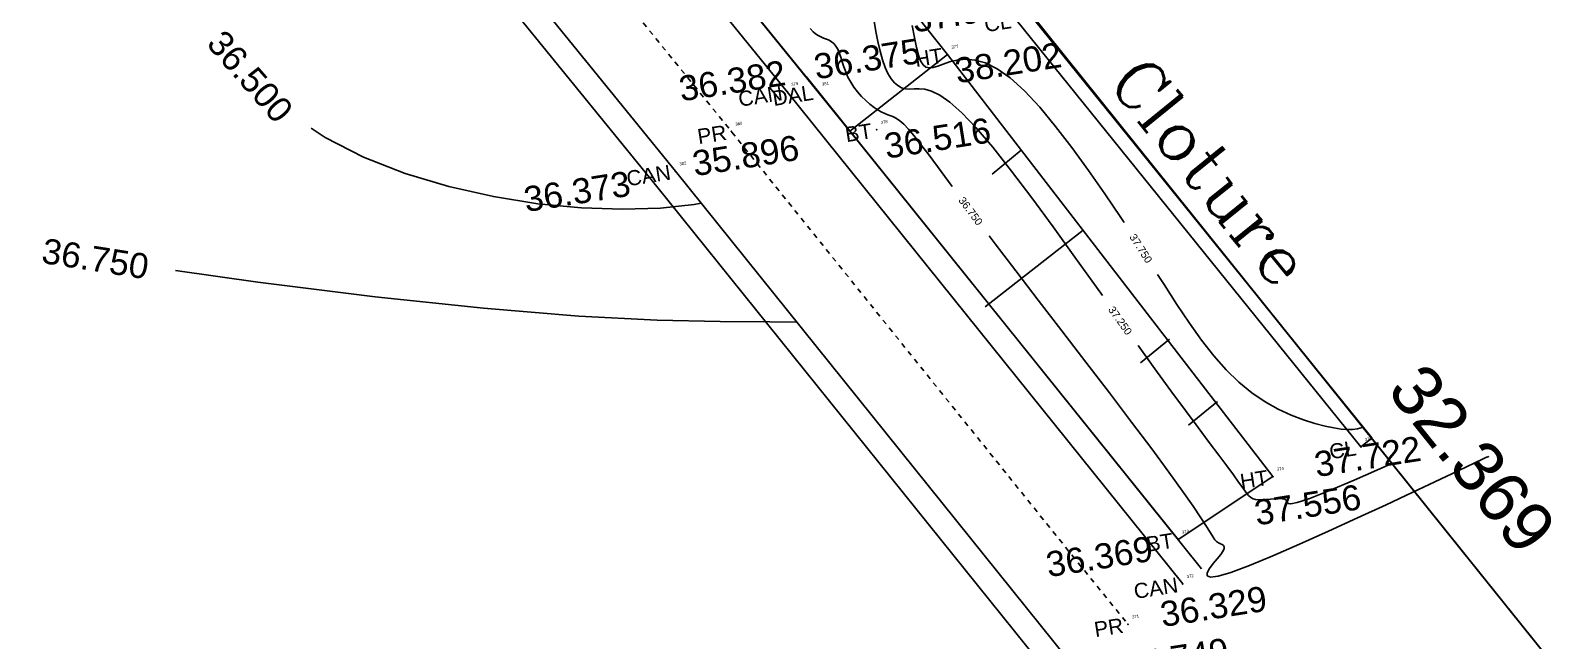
# Model space of a CAD drawing. Header units: metres. Extents: x 394092 to 394268, y 588562 to 588788.
# Drawn here: x 394198.6 to 394229.11, y 588579.81 to 588591.95 of the extents above; entities that cross this region are included whole.
import ezdxf
from ezdxf.enums import TextEntityAlignment as Align

# ---------------------------------------------------------------- set-up
doc = ezdxf.new("R2010")
doc.units = ezdxf.units.M
doc.linetypes.add('ACAD_ISO03W100', pattern=[30, 12, -18])
for name, color, linetype in [('BAS TALURE', 9, 'Continuous'), ('CADRE', 7, 'Continuous'), ('CANIVEAU', 5, 'Continuous'), ('CLOTURE', 7, 'Continuous'), ('CN_01_00', 7, 'Continuous'), ('Cotation Courbes de niveau', 7, 'Continuous'), ('Cotation Linéaire', 1, 'Continuous'), ('HAUT TALURE', 8, 'Continuous'), ('IL', 70, 'Continuous'), ('L', 10, 'Continuous'), ('Talus', 35, 'Continuous'), ('TopoAlt', 150, 'Continuous'), ('TopoCod', 1, 'Continuous'), ('TOPOJIS', 7, 'Continuous'), ('TopoMat', 3, 'Continuous')]:
    doc.layers.add(name, color=color, linetype=linetype)
doc.styles.add('ROMANC', font='romanc.shx', dxfattribs={"height": 10})
doc.styles.get("Standard").update_dxf_attribs({"font": 'arial.ttf'})

# ---------------------------------------------------------------- blocks, each defined once
blk = doc.blocks.new('TCPOINT')
at = {"color": 0}
blk.add_point((0, 0), dxfattribs=at)
at = {"layer": 'TopoAlt'}
blk.add_attdef('ALT', text='', height=0.5, dxfattribs=at).set_placement((0.1, -0.1), align=Align.TOP_LEFT)
at = {"layer": 'TopoCod'}
blk.add_attdef('COD', text='', height=0.3, dxfattribs=at).set_placement((-0.1, 0), align=Align.MIDDLE_RIGHT)
at = {"layer": 'TopoMat'}
blk.add_attdef('MAT', (0.1, 0.1), '', height=0.3, dxfattribs=at)

msp = doc.modelspace()

# ---------------------------------------------------------------- linework, layer by layer
at = {"color": 0, "ltscale": 0.001, "flags": 128}
msp.add_lwpolyline([(394218.3317, 588589.5688), (394217.7546, 588589.0944)], dxfattribs=at)
at = {"color": 0, "ltscale": 0.001, "elevation": 0.054, "flags": 128}
for points in [[(394221.2819, 588585.8108), (394220.7048, 588585.3364)], [(394222.2394, 588584.57), (394221.6623, 588584.0956)]]:
    msp.add_lwpolyline(points, dxfattribs=at)
at = {"layer": 'BAS TALURE', "elevation": -1.412, "flags": 128}
msp.add_lwpolyline([(394221.4534, 588581.8209), (394215.1092, 588589.7085), (394206.6241, 588600.1763), (394184.557, 588627.4937), (394177.288, 588636.4936), (394161.8639, 588655.534), (394163.2161, 588656.4465)], dxfattribs=at)
at = {"layer": 'CANIVEAU', "flags": 128}
for points, elevation in [([(394139.4143, 588683.3758), (394163.152, 588653.9365), (394177.3872, 588636.3712), (394184.6656, 588627.3593), (394208.5485, 588597.7941), (394214.0425, 588591.0347)], -1.163), ([(394139.0406, 588683.0745), (394162.7787, 588653.6347), (394177.0141, 588636.0693), (394184.2922, 588627.0577), (394208.1756, 588597.4919), (394213.67, 588590.732)], -1.163), ([(394219.5522, 588579.076), (394211.4432, 588589.1506), (394206.1494, 588595.6576), (394182.0641, 588625.4974), (394175.2057, 588633.9695), (394161.2575, 588651.2217), (394137.565, 588680.6029)], -1.441), ([(394219.1782, 588578.775), (394211.0701, 588588.8487), (394205.7765, 588595.3554), (394181.6908, 588625.1956), (394174.8327, 588633.6675), (394160.884, 588650.9202), (394137.1913, 588680.3015)], -1.441), ([(394214.044, 588591.0328), (394221.9217, 588581.2387)], -1.399), ([(394213.67, 588590.732), (394221.5476, 588580.9378)], -1.399)]:
    msp.add_lwpolyline(points, dxfattribs=dict(at, elevation=elevation))
at = {"layer": 'CANIVEAU', "color": 0, "linetype": 'ACAD_ISO03W100', "ltscale": 0.001, "elevation": -1.702, "flags": 128}
msp.add_lwpolyline([(394137.7844, 588682.4828), (394148.789, 588668.8342), (394155.4942, 588660.5188), (394159.9048, 588655.0489), (394162.3067, 588652.0721), (394176.4311, 588635.1913), (394183.1197, 588626.3499), (394188.1325, 588620.1418), (394207.2084, 588596.5183), (394212.5566, 588589.9413), (394216.8863, 588584.5602), (394219.6206, 588581.1618), (394220.4596, 588580.1317)], dxfattribs=at)
at = {"layer": 'CLOTURE', "flags": 128}
for points, elevation in [([(394187.8506, 588629.5383), (394205.8251, 588607.7607), (394218.2263, 588592.1626), (394225.0971, 588583.6631)], 0.318), ([(394218.5996, 588592.1515), (394225.3166, 588583.8422)], 0.596), ([(394225.0971, 588583.6631), (394225.3174, 588583.8412)], -0.059)]:
    msp.add_lwpolyline(points, dxfattribs=dict(at, elevation=elevation))
at = {"layer": 'CN_01_00', "color": 7, "flags": 128}
for points, elevation in [([(394215.3983, 588592.1378), (394215.4363, 588591.9317), (394215.4767, 588591.7293), (394215.5203, 588591.5379), (394215.5677, 588591.365), (394215.6198, 588591.2165), (394215.6765, 588591.0924), (394215.7377, 588590.9913), (394215.8034, 588590.9118), (394215.8735, 588590.8525), (394215.9479, 588590.812), (394216.0264, 588590.7888), (394216.109, 588590.7816), (394216.1967, 588590.7867), (394216.2943, 588590.7919), (394216.4081, 588590.7828), (394216.5439, 588590.745), (394216.7079, 588590.6639), (394216.9061, 588590.5253), (394217.1444, 588590.3147), (394217.429, 588590.0175), (394217.763, 588589.6252), (394218.1382, 588589.1518), (394218.5436, 588588.6169), (394218.968, 588588.0402), (394219.4005, 588587.4415), (394219.83, 588586.8405), (394219.9466, 588586.6766)], 37.25), ([(394216.1609, 588592.0523), (394216.2023, 588591.8085), (394216.2422, 588591.6104), (394216.2825, 588591.4568), (394216.3256, 588591.3436), (394216.3739, 588591.2665), (394216.4297, 588591.2216), (394216.4954, 588591.2047), (394216.5735, 588591.2117), (394216.6663, 588591.2385), (394216.7759, 588591.2797), (394216.9036, 588591.3246), (394217.0506, 588591.3615), (394217.2179, 588591.3782), (394217.4064, 588591.3629), (394217.6174, 588591.3036), (394217.8519, 588591.1885), (394218.1109, 588591.0055), (394218.3944, 588590.7469), (394218.6978, 588590.4212), (394219.0155, 588590.0409), (394219.3417, 588589.6187), (394219.6709, 588589.1671), (394219.9973, 588588.6987), (394220.3153, 588588.2262), (394220.3803, 588588.1271)], 37.75), ([(394216.9571, 588588.8473), (394216.8843, 588588.9451), (394216.6621, 588589.2441), (394216.4756, 588589.4936), (394216.3201, 588589.6978), (394216.1908, 588589.8612), (394216.083, 588589.988), (394215.992, 588590.0829), (394215.9145, 588590.1514), (394215.8473, 588590.199), (394215.787, 588590.2316), (394215.7305, 588590.2547), (394215.6747, 588590.2742), (394215.6161, 588590.2956), (394215.5518, 588590.3246), (394215.4793, 588590.3659), (394215.4003, 588590.4192), (394215.3173, 588590.4834), (394215.233, 588590.5571), (394215.1499, 588590.639), (394215.0705, 588590.7279), (394214.9974, 588590.8225), (394214.9332, 588590.9215), (394214.8796, 588591.0235), (394214.8352, 588591.1265), (394214.7979, 588591.2282), (394214.7653, 588591.3264), (394214.7354, 588591.4189), (394214.7058, 588591.5036), (394214.6745, 588591.5782), (394214.6391, 588591.6406), (394214.598, 588591.6893), (394214.5519, 588591.7266), (394214.5018, 588591.7555), (394214.449, 588591.7791), (394214.3947, 588591.8004), (394214.34, 588591.8226), (394214.286, 588591.8486), (394214.2339, 588591.8815), (394214.1834, 588591.9252), (394214.1276, 588591.9867)], 36.75), ([(394204.1846, 588590.0073), (394204.4638, 588589.8208), (394205.2304, 588589.4294), (394206.0591, 588589.1043), (394206.9286, 588588.8433), (394207.8175, 588588.6439), (394208.7047, 588588.5039), (394209.5688, 588588.4209), (394210.3886, 588588.3926), (394211.1428, 588588.4168), (394211.8147, 588588.4897), (394211.9537, 588588.5164)], 36.5), ([(394227.6393, 588583.4763), (394227.6372, 588583.4754), (394227.6225, 588583.4684), (394227.5827, 588583.4496), (394227.5051, 588583.413), (394227.3772, 588583.3527), (394227.1863, 588583.2626), (394226.92, 588583.137), (394226.5656, 588582.9698), (394226.1173, 588582.7585), (394225.5963, 588582.5141), (394225.0305, 588582.2512), (394224.4479, 588581.9842), (394223.8764, 588581.7275), (394223.344, 588581.4956), (394222.8785, 588581.3031), (394222.5081, 588581.1642), (394222.2526, 588581.0892), (394222.1011, 588581.0712), (394222.0344, 588581.0987), (394222.0335, 588581.1606), (394222.0793, 588581.2455), (394222.1529, 588581.3422), (394222.2351, 588581.4393), (394222.3071, 588581.5256), (394222.3535, 588581.5923), (394222.3749, 588581.641), (394222.3757, 588581.6755), (394222.3602, 588581.7), (394222.3328, 588581.7185), (394222.2978, 588581.735), (394222.2596, 588581.7535), (394222.2225, 588581.778), (394222.1886, 588581.8135), (394222.1503, 588581.8688), (394222.0976, 588581.9537), (394222.0207, 588582.078), (394221.9096, 588582.2514), (394221.7544, 588582.4837), (394221.5452, 588582.7847), (394221.272, 588583.1641), (394220.9293, 588583.627), (394220.5288, 588584.1586), (394220.0866, 588584.7396), (394219.6187, 588585.3507), (394219.1414, 588585.9723), (394218.6706, 588586.5852), (394218.2225, 588587.1698), (394217.8131, 588587.7068), (394217.692, 588587.8671)], 36.75), ([(394201.4842, 588587.1723), (394203.1276, 588586.9418), (394205.4625, 588586.6526), (394207.6226, 588586.4243), (394209.5178, 588586.2679), (394211.0806, 588586.1874), (394212.3333, 588586.1599), (394213.3203, 588586.1557), (394213.8598, 588586.1483)], 36.75), ([(394221.0453, 588587.0977), (394221.1746, 588586.8953), (394221.4319, 588586.4982), (394221.6805, 588586.1277), (394221.9243, 588585.7856), (394222.1668, 588585.474), (394222.4117, 588585.1947), (394222.6629, 588584.9494), (394222.9224, 588584.7394), (394223.1864, 588584.5626), (394223.4494, 588584.4161), (394223.7061, 588584.2972), (394223.9509, 588584.2031), (394224.1784, 588584.131), (394224.3832, 588584.078), (394224.5599, 588584.0414), (394224.7054, 588584.0187), (394224.826, 588584.009), (394224.9303, 588584.0117), (394225.0268, 588584.0265), (394225.1243, 588584.0526), (394225.1367, 588584.0569)], 37.75), ([(394220.6582, 588585.6791), (394220.9918, 588585.2168), (394221.3127, 588584.7772), (394221.5995, 588584.3886), (394221.8532, 588584.048), (394222.0747, 588583.7526), (394222.2652, 588583.4995), (394222.4255, 588583.2857), (394222.5568, 588583.1082), (394222.6608, 588582.9642), (394222.7421, 588582.8503), (394222.8062, 588582.7632), (394222.8583, 588582.6993), (394222.9039, 588582.6554), (394222.9483, 588582.628), (394222.997, 588582.6138), (394223.0553, 588582.6093), (394223.1268, 588582.6114), (394223.2082, 588582.6174), (394223.2942, 588582.6249), (394223.3797, 588582.6314), (394223.4594, 588582.6346), (394223.5283, 588582.6319), (394223.5811, 588582.621), (394223.6127, 588582.5994), (394223.6242, 588582.5677), (394223.6418, 588582.5389), (394223.6982, 588582.5291), (394223.8259, 588582.5544), (394224.0575, 588582.6309), (394224.4256, 588582.7746), (394224.9627, 588583.0016), (394225.7015, 588583.328), (394225.7169, 588583.335)], 37.25)]:
    msp.add_lwpolyline(points, dxfattribs=dict(at, elevation=elevation))
at = {"layer": 'CN_01_00', "color": 7, "elevation": 35.75, "flags": 128}
msp.add_lwpolyline([(394220.458, 588580.1326), (394220.4585, 588580.1323), (394220.459, 588580.1321), (394220.4595, 588580.1321), (394220.4599, 588580.1322), (394220.4603, 588580.1324), (394220.4606, 588580.1326), (394220.4608, 588580.1328), (394220.461, 588580.1331), (394220.4611, 588580.1333), (394220.4612, 588580.1336), (394220.4611, 588580.1339), (394220.461, 588580.1342), (394220.4608, 588580.1347), (394220.4604, 588580.1352), (394220.4599, 588580.1359), (394220.4594, 588580.1366), (394220.4587, 588580.1375), (394220.458, 588580.1383), (394220.4573, 588580.1391), (394220.4566, 588580.1398), (394220.456, 588580.1403), (394220.4555, 588580.1405), (394220.4552, 588580.1405), (394220.4551, 588580.14), (394220.4551, 588580.1393), (394220.4553, 588580.1384), (394220.4556, 588580.1373), (394220.456, 588580.1362), (394220.4565, 588580.1351), (394220.457, 588580.1341), (394220.4575, 588580.1332), (394220.458, 588580.1326)], close=True, dxfattribs=at)
at = {"layer": 'HAUT TALURE', "elevation": 0.054, "flags": 128}
msp.add_lwpolyline([(394163.2161, 588656.4465), (394178.1322, 588638.8583), (394185.2283, 588630.3354), (394209.1512, 588601.1696), (394216.8617, 588591.4727), (394223.3432, 588583.074), (394221.4534, 588581.8209)], dxfattribs=at)
at = {"layer": 'IL'}
msp.add_lwpolyline([(394120.61, 588761.997), (394247.987, 588603.51), (394236.529, 588569.878), (394110.794, 588726.321), (394115.233, 588757.675)], close=True, dxfattribs=at)
at = {"layer": 'L'}
msp.add_lwpolyline([(394239.636, 588613.9), (394247.987, 588603.51), (394236.529, 588569.878), (394216.251, 588595.109)], close=True, dxfattribs=at)
at = {"layer": 'Talus', "color": 0, "ltscale": 0.001}
for p, q in [((394216.8617, 588591.4727, 0.054), (394214.9152, 588589.9479, -2.4187)), ((394219.5614, 588587.9745, 0.054), (394217.6148, 588586.4497, -2.4187))]:
    msp.add_line(p, q, dxfattribs=at)

# ---------------------------------------------------------------- block references
at = {"layer": 'TOPOJIS'}
ref = msp.add_blockref('TCPOINT', (394218.2263, 588592.1626, 37.951), dxfattribs=dict(at, rotation=8.918647236070969))
ref.add_attrib('MAT', '376', (394218.3096, 588592.2769, 37.951), dxfattribs={"layer": 'TopoMat', "height": 0.06, "rotation": 8.91865})
ref.add_attrib('ALT', '37.951', dxfattribs={"layer": 'TopoAlt', "height": 0.5, "rotation": 8.91865}).set_placement((394216.1224, 588592.4025, 37.951), align=Align.TOP_LEFT)
ref.add_attrib('COD', 'CL', dxfattribs={"layer": 'TopoCod', "height": 0.3, "rotation": 8.91865}).set_placement((394218.1275, 588592.1471, 37.951), align=Align.MIDDLE_RIGHT)
ref = msp.add_blockref('TCPOINT', (394214.2816, 588590.7369, 36.375), dxfattribs=dict(at, rotation=8.918647236070969))
ref.add_attrib('MAT', '381', (394214.3649, 588590.8511, 36.375), dxfattribs={"layer": 'TopoMat', "height": 0.06, "rotation": 8.91865})
ref.add_attrib('ALT', '36.375', dxfattribs={"layer": 'TopoAlt', "height": 0.5, "rotation": 8.91865}).set_placement((394214.1665, 588591.4705, 36.375), align=Align.TOP_LEFT)
ref.add_attrib('COD', 'DAL', dxfattribs={"layer": 'TopoCod', "height": 0.3, "rotation": 8.91865}).set_placement((394214.1828, 588590.7213, 36.375), align=Align.MIDDLE_RIGHT)
ref = msp.add_blockref('TCPOINT', (394216.8617, 588591.4727, 38.202), dxfattribs=dict(at, rotation=8.918647236070969))
ref.add_attrib('MAT', '377', (394216.945, 588591.587, 38.202), dxfattribs={"layer": 'TopoMat', "height": 0.06, "rotation": 8.91865})
ref.add_attrib('ALT', '38.202', dxfattribs={"layer": 'TopoAlt', "height": 0.5, "rotation": 8.91865}).set_placement((394216.976, 588591.3895, 38.202), align=Align.TOP_LEFT)
ref.add_attrib('COD', 'HT', dxfattribs={"layer": 'TopoCod', "height": 0.3, "rotation": 8.91865}).set_placement((394216.7629, 588591.4572, 38.202), align=Align.MIDDLE_RIGHT)
ref = msp.add_blockref('TCPOINT', (394213.67, 588590.732, 36.382), dxfattribs=dict(at, rotation=8.918647236070969))
ref.add_attrib('MAT', '379', (394213.7533, 588590.8463, 36.382), dxfattribs={"layer": 'TopoMat', "height": 0.06, "rotation": 8.91865})
ref.add_attrib('ALT', '36.382', dxfattribs={"layer": 'TopoAlt', "height": 0.5, "rotation": 8.91865}).set_placement((394211.4793, 588591.0311, 36.382), align=Align.TOP_LEFT)
ref.add_attrib('COD', 'CAN', dxfattribs={"layer": 'TopoCod', "height": 0.3, "rotation": 8.91865}).set_placement((394213.5712, 588590.7165, 36.382), align=Align.MIDDLE_RIGHT)
ref = msp.add_blockref('TCPOINT', (394215.453, 588589.9742, 36.516), dxfattribs=dict(at, rotation=8.918647236070969))
ref.add_attrib('MAT', '378', (394215.5363, 588590.0885, 36.516), dxfattribs={"layer": 'TopoMat', "height": 0.06, "rotation": 8.91865})
ref.add_attrib('ALT', '36.516', dxfattribs={"layer": 'TopoAlt', "height": 0.5, "rotation": 8.91865}).set_placement((394215.5673, 588589.8909, 36.516), align=Align.TOP_LEFT)
ref.add_attrib('COD', 'BT', dxfattribs={"layer": 'TopoCod', "height": 0.3, "rotation": 8.91865}).set_placement((394215.3542, 588589.9587, 36.516), align=Align.MIDDLE_RIGHT)
ref = msp.add_blockref('TCPOINT', (394212.5566, 588589.9413, 35.896), dxfattribs=dict(at, rotation=8.918647236070969))
ref.add_attrib('MAT', '380', (394212.6399, 588590.0556, 35.896), dxfattribs={"layer": 'TopoMat', "height": 0.06, "rotation": 8.91865})
ref.add_attrib('ALT', '35.896', dxfattribs={"layer": 'TopoAlt', "height": 0.5, "rotation": 8.91865}).set_placement((394211.7478, 588589.5434, 35.896), align=Align.TOP_LEFT)
ref.add_attrib('COD', 'PR', dxfattribs={"layer": 'TopoCod', "height": 0.3, "rotation": 8.91865}).set_placement((394212.4578, 588589.9258, 35.896), align=Align.MIDDLE_RIGHT)
ref = msp.add_blockref('TCPOINT', (394211.4432, 588589.1506, 36.373), dxfattribs=dict(at, rotation=8.918647236070969))
ref.add_attrib('MAT', '382', (394211.5265, 588589.2649, 36.373), dxfattribs={"layer": 'TopoMat', "height": 0.06, "rotation": 8.91865})
ref.add_attrib('ALT', '36.373', dxfattribs={"layer": 'TopoAlt', "height": 0.5, "rotation": 8.91865}).set_placement((394208.3891, 588588.8292, 36.373), align=Align.TOP_LEFT)
ref.add_attrib('COD', 'CAN', dxfattribs={"layer": 'TopoCod', "height": 0.3, "rotation": 8.91865}).set_placement((394211.3444, 588589.1351, 36.373), align=Align.MIDDLE_RIGHT)
ref = msp.add_blockref('TCPOINT', (394225.0971, 588583.6631, 37.722), dxfattribs=dict(at, rotation=8.918647236070969))
ref.add_attrib('MAT', '375', (394225.1803, 588583.7774, 37.722), dxfattribs={"layer": 'TopoMat', "height": 0.06, "rotation": 8.91865})
ref.add_attrib('ALT', '37.722', dxfattribs={"layer": 'TopoAlt', "height": 0.5, "rotation": 8.91865}).set_placement((394224.1347, 588583.555, 37.722), align=Align.TOP_LEFT)
ref.add_attrib('COD', 'CL', dxfattribs={"layer": 'TopoCod', "height": 0.3, "rotation": 8.91865}).set_placement((394224.9983, 588583.6476, 37.722), align=Align.MIDDLE_RIGHT)
ref = msp.add_blockref('TCPOINT', (394223.3432, 588583.074, 37.556), dxfattribs=dict(at, rotation=8.918647236070969))
ref.add_attrib('MAT', '374', (394223.4265, 588583.1883, 37.556), dxfattribs={"layer": 'TopoMat', "height": 0.06, "rotation": 8.91865})
ref.add_attrib('ALT', '37.556', dxfattribs={"layer": 'TopoAlt', "height": 0.5, "rotation": 8.91865}).set_placement((394222.9422, 588582.5922, 37.556), align=Align.TOP_LEFT)
ref.add_attrib('COD', 'HT', dxfattribs={"layer": 'TopoCod', "height": 0.3, "rotation": 8.91865}).set_placement((394223.2444, 588583.0585, 37.556), align=Align.MIDDLE_RIGHT)
ref = msp.add_blockref('TCPOINT', (394221.4534, 588581.8209, 36.369), dxfattribs=dict(at, rotation=8.918647236070969))
ref.add_attrib('MAT', '373', (394221.5367, 588581.9352, 36.369), dxfattribs={"layer": 'TopoMat', "height": 0.06, "rotation": 8.91865})
ref.add_attrib('ALT', '36.369', dxfattribs={"layer": 'TopoAlt', "height": 0.5, "rotation": 8.91865}).set_placement((394218.7911, 588581.5639, 36.369), align=Align.TOP_LEFT)
ref.add_attrib('COD', 'BT', dxfattribs={"layer": 'TopoCod', "height": 0.3, "rotation": 8.91865}).set_placement((394221.3546, 588581.8054, 36.369), align=Align.MIDDLE_RIGHT)
ref = msp.add_blockref('TCPOINT', (394221.5476, 588580.9378, 36.329), dxfattribs=dict(at, rotation=8.918647236070969))
ref.add_attrib('MAT', '372', (394221.6309, 588581.0521, 36.329), dxfattribs={"layer": 'TopoMat', "height": 0.06, "rotation": 8.91865})
ref.add_attrib('ALT', '36.329', dxfattribs={"layer": 'TopoAlt', "height": 0.5, "rotation": 8.91865}).set_placement((394221.0656, 588580.5713, 36.329), align=Align.TOP_LEFT)
ref.add_attrib('COD', 'CAN', dxfattribs={"layer": 'TopoCod', "height": 0.3, "rotation": 8.91865}).set_placement((394221.4488, 588580.9223, 36.329), align=Align.MIDDLE_RIGHT)
ref = msp.add_blockref('TCPOINT', (394220.4596, 588580.1317, 35.749), dxfattribs=dict(at, rotation=8.918647236070969))
ref.add_attrib('MAT', '371', (394220.5429, 588580.246, 35.749), dxfattribs={"layer": 'TopoMat', "height": 0.06, "rotation": 8.91865})
ref.add_attrib('ALT', '35.749', dxfattribs={"layer": 'TopoAlt', "height": 0.5, "rotation": 8.91865}).set_placement((394220.307, 588579.5399, 35.749), align=Align.TOP_LEFT)
ref.add_attrib('COD', 'PR', dxfattribs={"layer": 'TopoCod', "height": 0.3, "rotation": 8.91865}).set_placement((394220.3609, 588580.1162, 35.749), align=Align.MIDDLE_RIGHT)

# ---------------------------------------------------------------- texts
at = {"layer": 'CADRE', "lineweight": 13, "style": 'ROMANC'}
msp.add_text('Cloture', height=1, rotation=309.11919, dxfattribs=at).set_placement((394222.1124, 588589.1393, 0.596), align=Align.MIDDLE_CENTER)
at = {"layer": 'Cotation Courbes de niveau', "color": 0, "ltscale": 0.001}
for s, height, rotation, p in [('36.500', 0.5, 311.19008, (394202.974, 588591.0354, 36.5)), ('36.750', 0.15, 306.82742, (394217.3233, 588588.3566, 36.75)), ('36.750', 0.5, 351.0886, (394199.8896, 588587.4095, 36.75)), ('37.750', 0.15, 302.7112, (394220.7148, 588587.6133, 37.75)), ('37.250', 0.15, 305.53045, (394220.3019, 588586.1777, 37.25))]:
    msp.add_text(s, height=height, rotation=rotation, dxfattribs=at).set_placement(p, align=Align.MIDDLE_CENTER)
at = {"layer": 'Cotation Linéaire', "color": 0}
msp.add_text('32.369', height=1, rotation=308.78929, dxfattribs=at).set_placement((394226.9311, 588583.1156, -40.25), align=Align.CENTER)

doc.saveas('drawing.dxf')
